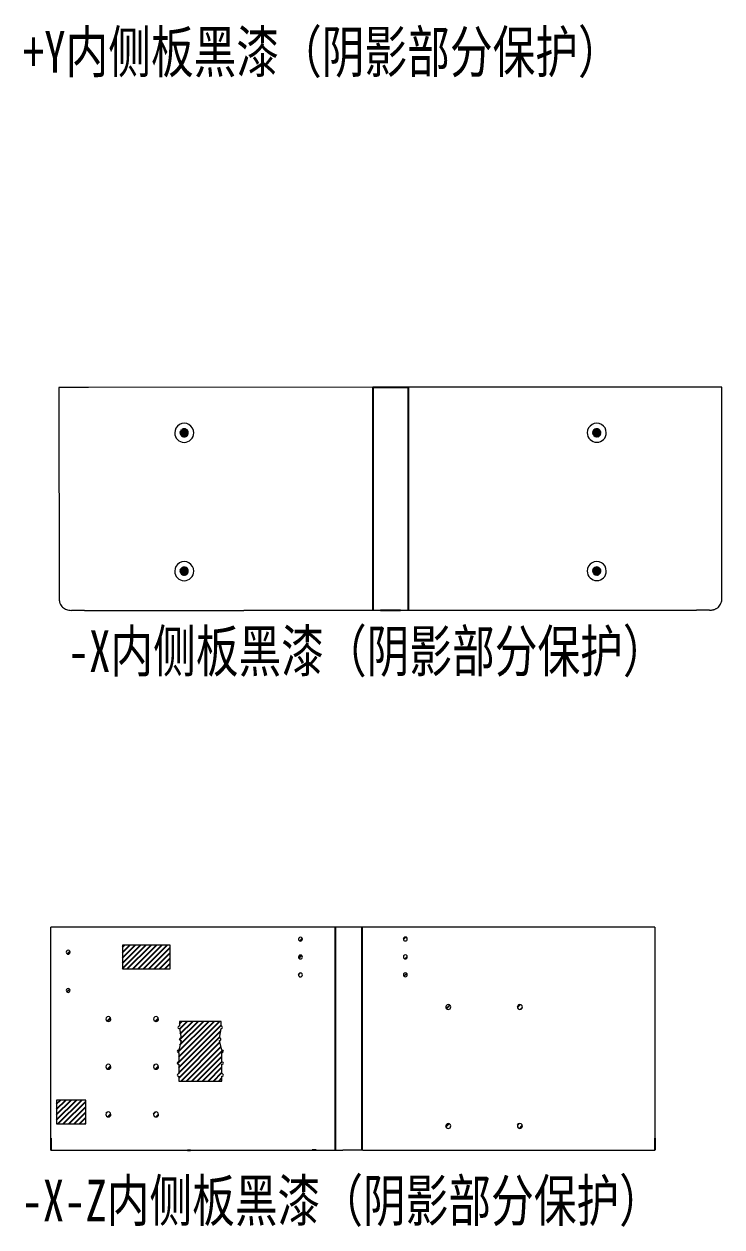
# Model space of a CAD drawing. Header units: millimetres. Extents: x 44 to 363, y 19 to 309.
# Drawn here: x 285.5 to 344, y 90.6 to 191.5 of the extents above; entities that cross this region are included whole.
import ezdxf

# ---------------------------------------------------------------- set-up
doc = ezdxf.new("R2010")
doc.units = ezdxf.units.MM
doc.styles.add('SLDTEXTSTYLE0', font='TXT', dxfattribs={"width": 0.75})

msp = doc.modelspace()

# ---------------------------------------------------------------- hatches: boundary and pattern name
h = msp.add_hatch()
h.set_pattern_fill('ANSI31', color=0, scale=0.01)
h.paths.add_polyline_path([(298.56, 157.25, 1), (299.24, 157.25, 1)])
h.paths.add_polyline_path([(298.56, 145.65, 1), (299.24, 145.65, 1)])
h.paths.add_polyline_path([(333.83, 157.26, 1), (333.15, 157.26, 1)])
h.paths.add_polyline_path([(333.83, 145.66, 1), (333.15, 145.66, 1)])
h = msp.add_hatch()
h.set_pattern_fill('ANSI31', color=0, scale=0.1)
h.paths.add_polyline_path([(297.72, 114.28), (293.72, 114.28), (293.72, 112.28), (297.72, 112.28)])
h.paths.add_polyline_path([(290.65, 101.28), (288.2, 101.28), (288.2, 99.28), (290.65, 99.28)])
h.paths.add_polyline_path([(302.06, 105.48), (301.86, 106.28, 1.229369), (301.86, 106.48), (301.99, 107.28, 1.218205), (301.99, 107.48), (301.99, 107.88), (298.5, 107.88), (298.5, 107.48, 1.218205), (298.5, 107.28), (298.63, 106.48, 1.229369), (298.63, 106.28), (298.44, 105.48, 1.21919), (298.44, 105.28), (298.44, 104.48, 1.218544), (298.44, 104.28), (298.44, 103.48, 1.218544), (298.44, 103.28), (298.44, 102.88), (302.06, 102.88), (302.06, 103.28, 1.218544), (302.06, 103.48), (302.06, 104.28, 1.218544), (302.06, 104.48), (302.06, 105.28, 1.21919)])
h.paths.add_polyline_path([(326.83, 99.11, 1), (327.25, 99.11, 1)])
h.paths.add_polyline_path([(326.83, 109.09, 1), (327.25, 109.09, 1)])
h.paths.add_polyline_path([(320.83, 109.09, 1), (321.25, 109.09, 1)])
h.paths.add_polyline_path([(321.25, 99.11, 1), (320.83, 99.11, 1)])
h.paths.add_polyline_path([(308.8, 114.78, 1), (308.47, 114.78, 1)])
h.paths.add_polyline_path([(308.47, 113.28, 1), (308.8, 113.28, 1)])
h.paths.add_polyline_path([(317.6, 114.79, 1), (317.27, 114.79, 1)])
h.paths.add_polyline_path([(317.27, 113.29, 1), (317.6, 113.29, 1)])
h.paths.add_polyline_path([(317.6, 111.79, 1), (317.27, 111.79, 1)])
h.paths.add_polyline_path([(308.8, 111.78, 1), (308.47, 111.78, 1)])
h.paths.add_polyline_path([(289.34, 113.68, 1), (289.01, 113.68, 1)])
h.paths.add_polyline_path([(289.01, 110.48, 1), (289.34, 110.48, 1)])
h.paths.add_polyline_path([(292.33, 108.08, 1), (292.75, 108.08, 1)])
h.paths.add_polyline_path([(296.75, 108.08, 1), (296.33, 108.08, 1)])
h.paths.add_polyline_path([(296.75, 104.08, 1), (296.33, 104.08, 1)])
h.paths.add_polyline_path([(292.33, 104.08, 1), (292.75, 104.08, 1)])
h.paths.add_polyline_path([(292.75, 100.08, 1), (292.33, 100.08, 1)])
h.paths.add_polyline_path([(296.75, 100.08, 1), (296.33, 100.08, 1)])

# ---------------------------------------------------------------- linework, layer by layer
at = {"color": 0, "linetype": 'Continuous', "lineweight": 18}
for p, q in [((290.88, 161.06), (288.4, 161.06)), ((288.4, 161.06), (288.41, 143.36)), ((314.71, 161.07), (290.88, 161.06)), ((341.5, 161.08), (317.67, 161.07)), ((343.98, 161.08), (341.5, 161.08)), ((343.98, 143.38), (343.98, 161.08)), ((290.55, 142.36), (289.44, 142.36)), ((290.55, 142.36), (303.9, 142.36)), ((303.9, 142.36), (303.9, 142.37)), ((303.9, 142.37), (307.9, 142.37)), ((307.9, 142.37), (307.9, 142.37)), ((307.9, 142.37), (315.37, 142.37)), ((317.02, 142.37), (341.85, 142.38)), ((342.95, 142.38), (341.85, 142.38)), ((311.56, 115.78), (287.72, 115.78)), ((287.73, 98.08), (287.72, 115.78)), ((287.73, 98.08), (287.72, 115.78)), ((313.79, 115.79), (311.56, 115.78)), ((314.52, 115.79), (313.79, 115.79)), ((338.35, 115.79), (314.52, 115.79)), ((338.35, 115.79), (338.35, 98.09)), ((293.72, 114.28), (293.72, 112.28)), ((297.72, 114.28), (293.72, 114.28)), ((297.72, 112.28), (297.72, 114.28)), ((293.72, 112.28), (297.72, 112.28)), ((298.5, 107.88), (298.5, 107.48)), ((301.99, 107.88), (298.5, 107.88)), ((298.5, 107.28), (298.63, 106.48)), ((301.86, 106.48), (301.99, 107.28)), ((301.99, 107.48), (301.99, 107.88)), ((298.63, 106.28), (298.44, 105.48)), ((302.06, 105.48), (301.86, 106.28)), ((298.44, 105.28), (298.44, 104.48)), ((302.06, 104.48), (302.06, 105.28)), ((298.44, 104.28), (298.44, 103.48)), ((302.06, 103.48), (302.06, 104.28)), ((298.44, 103.28), (298.44, 102.88)), ((302.06, 102.88), (302.06, 103.28)), ((298.44, 102.88), (302.06, 102.88)), ((288.2, 101.28), (288.2, 99.28)), ((290.65, 101.28), (288.2, 101.28)), ((290.65, 99.28), (290.65, 101.28)), ((288.2, 99.28), (290.65, 99.28)), ((287.73, 97.08), (299.17, 97.08)), ((299.44, 97.08), (309.63, 97.08)), ((309.95, 97.08), (312.21, 97.08)), ((313.87, 97.09), (312.21, 97.08)), ((313.87, 97.09), (338.35, 97.09))]:
    msp.add_line(p, q, dxfattribs=at)
at = {"color": 0}
for p, q in [((314.71, 161.07), (317.67, 161.07)), ((314.71, 161.07), (314.71, 142.37)), ((317.67, 161.07), (317.67, 142.37)), ((315.37, 142.37), (317.02, 142.37)), ((311.56, 115.78), (311.56, 97.08)), ((313.79, 115.79), (313.79, 97.09)), ((287.73, 98.08), (287.73, 97.08)), ((338.35, 98.09), (338.35, 97.09)), ((299.17, 97.08), (299.44, 97.08)), ((309.95, 97.08), (309.63, 97.08))]:
    msp.add_line(p, q, dxfattribs=at)
at = {"color": 0, "linetype": 'Continuous', "lineweight": 18}
for centre, radius, start, end in [((298.9, 157.25), 0.8, 0.019, 180.019), ((298.9, 157.25), 0.8, 0.019, 180.019), ((298.9, 157.25), 0.34, 0.019, 180.019), ((333.49, 157.26), 0.8, 0.019, 180.019), ((333.49, 157.26), 0.8, 0.019, 180.019), ((333.49, 157.26), 0.34, 0.019, 180.019), ((298.9, 157.25), 0.8, 180.019, 0.019), ((298.9, 157.25), 0.8, 180.019, 0.019), ((298.9, 157.25), 0.34, 180.019, 0.019), ((333.49, 157.26), 0.8, 180.019, 0.019), ((333.49, 157.26), 0.8, 180.019, 0.019), ((333.49, 157.26), 0.34, 180.019, 0.019), ((298.9, 145.65), 0.8, 0.019, 180.019), ((298.9, 145.65), 0.8, 0.019, 180.019), ((333.49, 145.66), 0.8, 0.019, 180.019), ((333.49, 145.66), 0.8, 0.019, 180.019), ((298.9, 145.65), 0.8, 180.019, 0.019), ((298.9, 145.65), 0.8, 180.019, 0.019), ((298.9, 145.65), 0.34, 0.019, 180.019), ((298.9, 145.65), 0.34, 180.019, 0.019), ((333.49, 145.66), 0.8, 180.019, 0.019), ((333.49, 145.66), 0.8, 180.019, 0.019), ((333.49, 145.66), 0.34, 0.019, 180.019), ((333.49, 145.66), 0.34, 180.019, 0.019), ((308.64, 114.78), 0.165, 0.019, 180.019), ((308.64, 114.78), 0.165, 180.019, 0.019), ((317.44, 114.79), 0.165, 0.019, 180.019), ((317.44, 114.79), 0.165, 180.019, 0.019), ((289.17, 113.68), 0.165, 0.019, 180.019), ((289.17, 113.68), 0.165, 180.019, 0.019), ((308.64, 113.28), 0.165, 0.019, 180.019), ((308.64, 113.28), 0.165, 180.019, 0.019), ((317.44, 113.29), 0.165, 0.019, 180.019), ((317.44, 113.29), 0.165, 180.019, 0.019), ((308.64, 111.78), 0.165, 0.019, 180.019), ((308.64, 111.78), 0.165, 180.019, 0.019), ((317.44, 111.79), 0.165, 0.019, 180.019), ((317.44, 111.79), 0.165, 180.019, 0.019), ((289.17, 110.48), 0.165, 0.019, 180.019), ((289.17, 110.48), 0.165, 180.019, 0.019), ((321.04, 109.09), 0.21, 0.019, 180.019), ((321.04, 109.09), 0.21, 180.019, 0.019), ((327.04, 109.09), 0.21, 0.019, 180.019), ((327.04, 109.09), 0.21, 180.019, 0.019), ((292.54, 108.08), 0.21, 0.019, 180.019), ((292.54, 108.08), 0.21, 180.019, 0.019), ((296.54, 108.08), 0.21, 0.019, 180.019), ((296.54, 108.08), 0.21, 180.019, 0.019), ((298.48, 107.38), 0.102, 78.7671, 281.2396), ((302.01, 107.38), 0.102, 258.7983, 101.2708), ((298.61, 106.38), 0.103, 78.4204, 281.9173), ((301.88, 106.38), 0.102, 258.1206, 101.6175), ((298.42, 105.38), 0.103, 78.7075, 281.2708), ((302.08, 105.38), 0.103, 258.7671, 101.3304), ((292.54, 104.08), 0.21, 0.019, 180.019), ((292.54, 104.08), 0.21, 180.019, 0.019), ((296.54, 104.08), 0.21, 0.019, 180.019), ((296.54, 104.08), 0.21, 180.019, 0.019), ((298.42, 104.38), 0.103, 78.7671, 281.2708), ((302.08, 104.38), 0.102, 258.7671, 101.2708), ((298.42, 103.38), 0.103, 78.7671, 281.2708), ((302.08, 103.38), 0.102, 258.7671, 101.2708), ((292.54, 100.08), 0.21, 0.019, 180.019), ((292.54, 100.08), 0.21, 180.019, 0.019), ((296.54, 100.08), 0.21, 0.019, 180.019), ((296.54, 100.08), 0.21, 180.019, 0.019), ((321.04, 99.11), 0.21, 0.019, 180.019), ((321.04, 99.11), 0.21, 180.019, 0.019), ((327.04, 99.11), 0.21, 0.019, 180.019), ((327.04, 99.11), 0.21, 180.019, 0.019)]:
    msp.add_arc(centre, radius, start, end, dxfattribs=at)
at = {"color": 0, "linetype": 'Continuous', "lineweight": 0}
for points, knots in [([(288.41, 143.36), (288.41, 143.32), (288.41, 143.25), (288.43, 143.15), (288.45, 143.05), (288.49, 142.92), (288.57, 142.77), (288.7, 142.62), (288.85, 142.5), (289.03, 142.42), (289.23, 142.37), (289.37, 142.36), (289.44, 142.36)], [0, 0, 0, 0, 0.064468, 0.128104, 0.191629, 0.25577, 0.380623, 0.503436, 0.62244, 0.741866, 0.86635, 1, 1, 1, 1]), ([(342.95, 142.38), (342.99, 142.38), (343.06, 142.38), (343.17, 142.39), (343.27, 142.41), (343.36, 142.44), (343.45, 142.48), (343.54, 142.53), (343.62, 142.58), (343.72, 142.66), (343.82, 142.79), (343.91, 142.97), (343.97, 143.17), (343.98, 143.31), (343.98, 143.38)], [0, 0, 0, 0, 0.068255, 0.133768, 0.196981, 0.258386, 0.31852, 0.377956, 0.437283, 0.497098, 0.619837, 0.744673, 0.872102, 1, 1, 1, 1])]:
    msp.add_open_spline(points, degree=3, knots=knots, dxfattribs=at)

# ---------------------------------------------------------------- texts
at = {"color": 0, "linetype": 'Continuous', "lineweight": 0, "char_height": 3.5, "width": 53.6016, "attachment_point": 1, "style": 'SLDTEXTSTYLE0'}
for s, insert in [('+Y{\\fSimSun|b0|i0|c134|p2;内侧板黑漆（阴影部分保护）}', (285.38, 190.96)), ('-X{\\fSimSun|b0|i0|c134|p2;内侧板黑漆（阴影部分保护）}', (289.14, 140.69))]:
    msp.add_mtext(s, dxfattribs=dict(at, insert=insert))
at = {"color": 0, "linetype": 'Continuous', "lineweight": 0, "insert": (285.26, 94.6), "char_height": 3.5, "attachment_point": 1, "style": 'SLDTEXTSTYLE0'}
msp.add_mtext('-X{\\fSimSun|b0|i0|c134|p2;-}Z{\\fSimSun|b0|i0|c134|p2;内侧板黑漆（阴影部分保护）}', dxfattribs=at)

doc.saveas('drawing.dxf')
